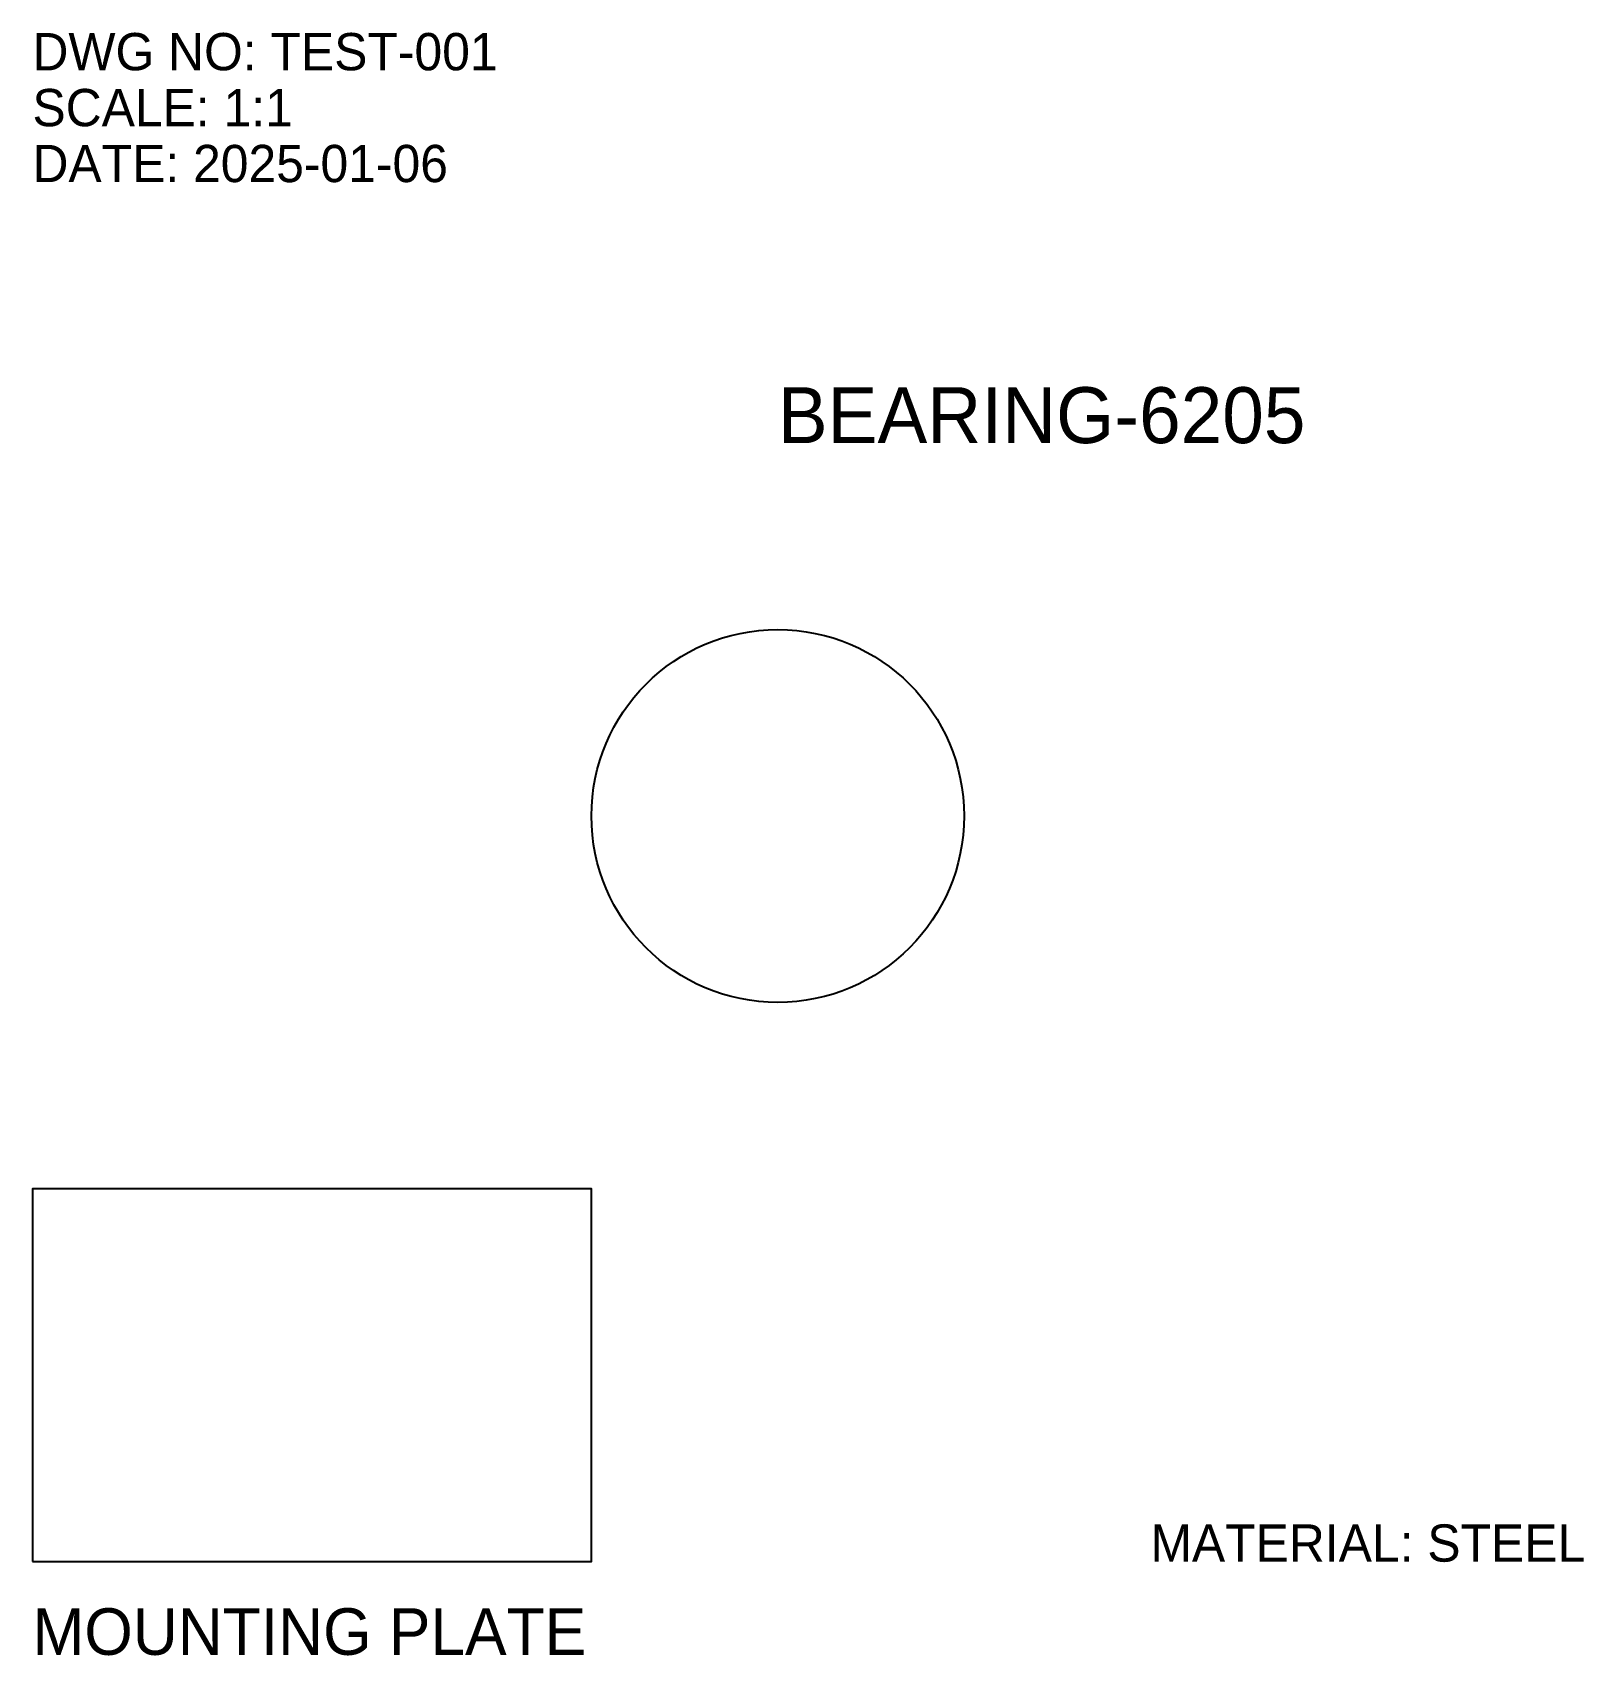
# Model space of a CAD drawing. Header units: metres. Extents: x 10 to 93.2, y 5 to 92.
import ezdxf

# ---------------------------------------------------------------- set-up
doc = ezdxf.new("R2010")
doc.units = ezdxf.units.M

msp = doc.modelspace()

# ---------------------------------------------------------------- linework, layer by layer
msp.add_lwpolyline([(10, 10), (40, 10), (40, 30), (10, 30), (10, 10)])
msp.add_circle((50, 50), 10)

# ---------------------------------------------------------------- texts
for s, height, p in [('DWG NO: TEST-001', 2, (10, 90)), ('SCALE: 1:1', 2, (10, 87)), ('DATE: 2025-01-06', 2, (10, 84)), ('BEARING-6205', 3, (50, 70)), ('MATERIAL: STEEL', 2, (70, 10)), ('MOUNTING PLATE', 2.5, (10, 5))]:
    msp.add_text(s, height=height).set_placement(p)

doc.saveas('drawing.dxf')
